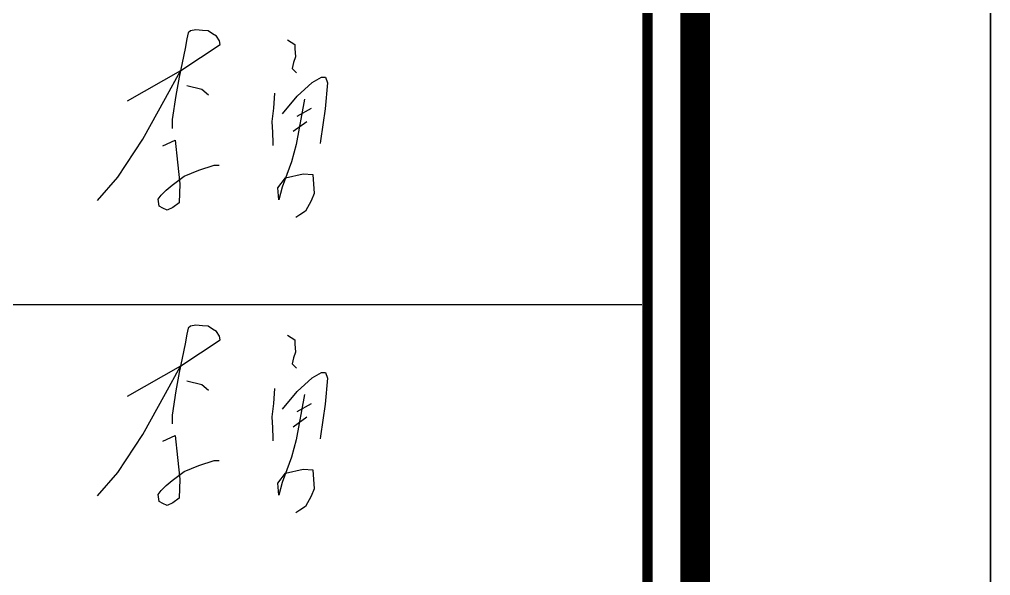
# Model space of a CAD drawing. Extents: x 815029915 to 815825525, y 579155098 to 579748855.
# Drawn here: x 815126430 to 815129719, y 579672150 to 579674033 of the extents above; entities that cross this region are included whole.
import ezdxf

# ---------------------------------------------------------------- set-up
doc = ezdxf.new("R2010")
doc.units = 0
doc.header["$LTSCALE"] = 100
doc.header["$MEASUREMENT"] = 0
doc.layers.add('PUB_TITLE', color=4, linetype='Continuous')
doc.layers.add('TK', color=7, linetype='Continuous')
doc.layers.add('yichutu', color=7, linetype='Continuous', true_color=0xffffff, plot=False)

# ---------------------------------------------------------------- blocks, each defined once
blk = doc.blocks.new('李勇')
at = {"color": 7, "lineweight": 30}
for p, q in [((8816.5, 21810.6), (8812.8, 21791.1)), ((8824.8, 21817.8), (8816.5, 21810.6)), ((8843.3, 21821.1), (8824.8, 21817.8)), ((8865.5, 21819.2), (8843.3, 21821.1)), ((8885.2, 21817.5), (8865.5, 21819.2)), ((8899.9, 21807.9), (8885.2, 21817.5)), ((8913.1, 21799.3), (8899.9, 21807.9)), ((8792.7, 21683.7), (8925.1, 21771.8)), ((8812.8, 21791.1), (8806.5, 21758.1)), ((8922.7, 21784.1), (8913.1, 21799.3)), ((8925.1, 21771.8), (8922.7, 21784.1)), ((9153.4, 21787.1), (9177.6, 21772.1)), ((9177.6, 21772.1), (9177.6, 21757.9)), ((8806.5, 21758.1), (8786.2, 21661.3)), ((9177.6, 21757.9), (9180.5, 21730.1)), ((9173.4, 21710.2), (9169.1, 21690.3)), ((9180.5, 21730.1), (9173.4, 21710.2)), ((8611.5, 21581.2), (8792.7, 21683.7)), ((8740.7, 21589.4), (8790.7, 21682.5)), ((9169.1, 21690.3), (9183.3, 21676)), ((8786.2, 21661.3), (8774.9, 21599.2)), ((9185.8, 21596.4), (9237.3, 21642.9)), ((9237.3, 21642.9), (9268.1, 21660.8)), ((9268.1, 21660.8), (9282.5, 21660.8)), ((9288.4, 21641.9), (9280.7, 21553.3)), ((9282.5, 21660.8), (9288.4, 21641.9)), ((8812.6, 21633.3), (8863.3, 21620)), ((8863.3, 21620), (8885.9, 21601)), ((9109.4, 21606.3), (9105.6, 21556.5)), ((8663.8, 21450.7), (8740.7, 21589.4)), ((8774.9, 21599.2), (8762.8, 21517.1)), ((9136.2, 21536.4), (9185.8, 21596.4)), ((9210.4, 21586.1), (9183.2, 21433.5)), ((9105.6, 21556.5), (9099.9, 21510.6)), ((9185.8, 21528.9), (9235, 21556.5)), ((9280.7, 21553.3), (9265.1, 21445.9)), ((8762.8, 21517.1), (8762.8, 21493)), ((9099.9, 21510.6), (9103.1, 21474.1)), ((9172.6, 21477.6), (9218.4, 21511.3)), ((8762.8, 21493), (8762.8, 21487)), ((9103.1, 21474.1), (9103.7, 21438.2)), ((8578.7, 21322.8), (8663.8, 21450.7)), ((8730.7, 21428.4), (8772.7, 21447.9)), ((8772.7, 21447.9), (8780.7, 21373.4)), ((9265.1, 21445.9), (9263.6, 21436)), ((9103.7, 21438.2), (9103.8, 21430)), ((9183.2, 21433.5), (9167.4, 21374.8)), ((9167.4, 21374.8), (9135.4, 21288.2)), ((8780.7, 21373.4), (8788.6, 21299.4)), ((8803.1, 21325.8), (8853.6, 21345.6)), ((8853.6, 21345.6), (8905.5, 21362.9)), ((8905.5, 21362.9), (8921.5, 21362.9)), ((8510.5, 21243), (8578.7, 21322.8)), ((8763.2, 21295.4), (8803.1, 21325.8)), ((9120.5, 21285.9), (9147.1, 21320)), ((9147.1, 21320), (9206.4, 21334.2)), ((9206.4, 21334.2), (9239.2, 21331.9)), ((9239.2, 21331.9), (9243.9, 21266.8)), ((8725.2, 21261.5), (8742.8, 21278.2)), ((8742.8, 21278.2), (8763.2, 21295.4)), ((8788.6, 21299.4), (8786.4, 21235.5)), ((9123.7, 21245.3), (9120.5, 21285.9)), ((9135.4, 21288.2), (9123.7, 21245.3)), ((8715.9, 21247.5), (8725.2, 21261.5)), ((8718.4, 21224.7), (8715.9, 21247.5)), ((9243.9, 21266.8), (9233.6, 21242)), ((8730.7, 21217.1), (8718.4, 21224.7)), ((8746, 21211.1), (8730.7, 21217.1)), ((8765.2, 21219.5), (8746, 21211.1)), ((8786.4, 21235.5), (8765.2, 21219.5)), ((9233.6, 21242), (9214.2, 21206.8)), ((9195.6, 21195.1), (9181, 21185.9)), ((9214.2, 21206.8), (9195.6, 21195.1))]:
    blk.add_line(p, q, dxfattribs=at)

msp = doc.modelspace()

# ---------------------------------------------------------------- linework, layer by layer
at = {"layer": 'PUB_TITLE'}
msp.add_lwpolyline([(815045618.8, 579663951.6), (815129718.8, 579663951.6), (815129718.8, 579723351.6), (815045618.8, 579723351.6)], close=True, dxfattribs=at)
at = {"layer": 'PUB_TITLE', "const_width": 100}
msp.add_lwpolyline([(815048118.8, 579664951.6), (815128718.8, 579664951.6), (815128718.8, 579722351.6), (815048118.8, 579722351.6)], close=True, dxfattribs=at)
at = {"layer": 'TK'}
msp.add_line((815123430.5, 579673068.7), (815128537.5, 579673068.7), dxfattribs=at)
msp.add_line((815123430.5, 579673068.7), (815128537.5, 579673068.7), dxfattribs=at)
msp.add_lwpolyline([(815123247.3, 579664951.6), (815128718.8, 579664951.6), (815128718.8, 579722351.6)], dxfattribs=at)
at = {"layer": 'TK', "const_width": 34.7}
msp.add_lwpolyline([(815123430.5, 579682445.7), (815128557.5, 579682445.7), (815128557.5, 579665231.2), (815123430.5, 579665231.2)], close=True, dxfattribs=at)
at = {"layer": 'yichutu', "color": 7, "true_color": 0xffffff}
msp.add_lwpolyline([(815045618.8, 579663951.6), (815045618.8, 579723351.6), (815129718.8, 579723351.6), (815129718.8, 579663951.6)], close=True, dxfattribs=at)

# ---------------------------------------------------------------- block references
for p in [(815118184.8, 579652176.9), (815118184.8, 579651176.9)]:
    msp.add_blockref('李勇', p)

doc.saveas('drawing.dxf')
